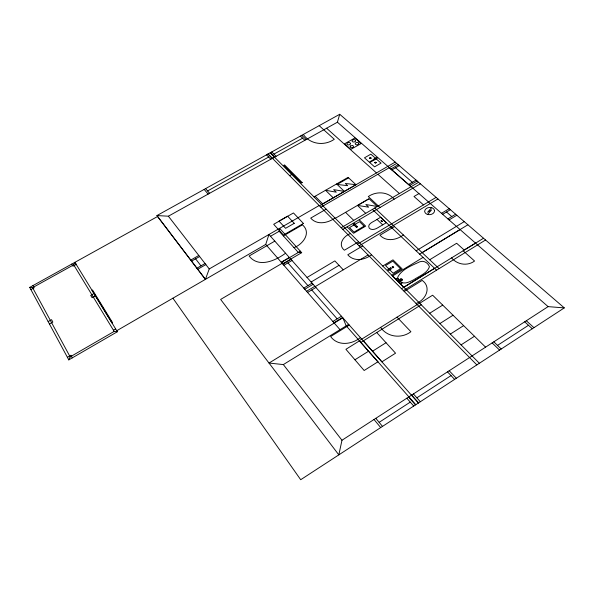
<?xml version="1.0" encoding="UTF-8"?>
<svg xmlns="http://www.w3.org/2000/svg" width="594" height="594" viewBox="0 0 594 594"><rect width="100%" height="100%" fill="white"/><g stroke="black" fill="none" stroke-linecap="round" stroke-linejoin="round"><path stroke-width="0.89" d="M298.329 252.45L279.18 231.259L279.603 228.348L301.685 252.665L283.286 263.476L282.016 262.021L298.329 252.45L301.685 252.665M172.906 298.195L300.705 479.722L564.3 307.892L548.106 306.63L341.973 440.258L338.825 454.87L220.634 299.428L282.165 263.298M319.171 205.517L209.244 268.941L205.413 279.373L156.92 215.577L168.377 216.201L337.414 122.208L339.723 114.278L564.3 307.892M116.751 330.724L265.726 244.438L268.941 234.496L418.399 403.007M68.793 359.89L70.159 356.89L114.167 331.407L117.367 331.734L74.911 262.325L73.678 264.835L32.588 287.644L29.7 287.392L68.793 359.89L117.367 331.734M427.554 214.538L431.578 209.868L427.621 212.229L431.63 207.581M379.15 422.341L410.261 402.116M416.869 397.817L451.039 375.608M497.52 345.396L528.474 325.274M461.078 344.869L474.472 336.256M450.356 334.08L463.632 325.616M439.887 323.552L453.044 315.228M354.93 359.771L368.547 351.232M429.677 313.276L442.716 305.093M372.527 351.217L386.033 342.731M360.402 337.615C351.863 344.587 337.808 346.436 330.628 336.553L349.265 325.059M416.075 303.46C425.601 300.037 431.972 287.496 422.223 280.398L404.224 291.491M359.281 340.666L419.579 303.118M419.706 303.244L432.625 295.196L485.588 347.163M360.84 342.426L421.228 304.774M434.593 268.302L403.764 287.273L392.552 275.987L423.062 257.38M401.485 288.714L483.516 238.246M415.8 404.7L346.213 325.854L342.827 317.805L269.03 363.053L283.345 364.582L348.641 324.354M403.378 290.629L485.55 240.006M398.106 281.341L400.846 278.972L401.752 278.913L402.413 279.574L402.123 280.249L398.522 281.764M332.878 321.488L341.439 316.238M333.969 322.742L342.545 317.486M400.274 283.524L401.566 282.729M400.779 284.029L402.071 283.234L397.141 278.289L395.849 279.076M396.361 279.588L397.668 278.816M429.707 259.749L456.652 243.265L464.196 250.015L475.564 243.139M419.646 254.143L467.901 224.792M422.141 252.628L460.046 229.559M391.84 275.208L402.175 268.911L392.983 259.845L382.736 266.053M416.134 250.817L464.241 221.629M449.064 219.936L456.838 215.243M447.876 218.896L455.643 214.219M306.549 291.275L314.872 286.286M315.191 286.65L368.072 254.952M403.356 234.949C396.688 240.08 386.226 242.092 379.974 235.209L394.475 226.574M307.566 292.448L315.904 287.451M371.569 254.819C364.761 260.046 353.957 262.073 347.78 254.781L362.704 245.894M441.491 213.305L449.213 208.672M442.656 214.33L450.386 209.689M311.1 282.031L339.04 265.332M303.779 288.097L312.08 283.138M304.789 289.263L313.105 284.288M376.975 219.394C374.666 221.443 366.654 223.478 369.193 228.103C371.421 230.472 375.089 229.403 377.524 227.925L386.3 222.713L380.561 217.278L376.982 219.394L382.699 224.851M357.41 244.171L436.115 197.379M359.11 245.886L437.941 198.96M307.046 277.465L334.868 260.9L343.258 269.825M358.613 241.78L344.379 250.237C337.295 244.483 343.748 235.892 350.445 233.568M418.948 193.577L414.003 196.503L423.485 204.893M282.922 264.174L291.03 259.407M342.783 229.388L420.352 183.791M283.88 265.273L291.996 260.499M408.561 184.482L416.06 180.093M409.645 185.432L417.151 181.029M281.229 262.229L289.323 257.477M298.233 252.346L300.297 251.136M341.156 227.74L418.599 182.284M334.964 217.991C327.985 223.069 317.055 225.468 310.699 218.117L326.173 209.147M335.298 218.325L369.008 198.7L377.331 206.504L365.859 204.522L368.644 207.165L357.477 205.42M358.085 205.197L368.57 199.079M293.993 247.653C302.94 244.334 311.724 232.789 302.435 224.829L283.36 235.885M285.551 253.23C275.579 260.618 258.613 268.362 249.109 256.014L274.814 241.119M67.404 357.306L70.924 355.271L72.32 357.84M391.892 169.891L399.272 165.622M321.629 204.529L355.969 184.719L348.099 177.354L314.033 196.889M319.453 205.814L395.196 162.103M270.508 236.271L279.18 231.259M320.864 207.232L396.71 163.409M390.859 168.993L398.232 164.724M113.439 330.212L115.652 328.928M196.918 268.191L205.041 263.521M197.735 269.268L205.866 264.59M191.55 261.13L199.614 256.519M348.619 177.844L337.117 184.437L347.676 185.677L345.329 183.457L355.969 184.719M190.748 260.075L198.804 255.472M94.008 293.525L90.696 295.404L92.077 297.676L95.396 295.79M48.151 321.606L51.544 319.683L52.836 322.052L49.428 323.982M93.369 297.208L95.508 295.998M289.634 175.668L291.728 174.495M29.7 287.392L157.603 216.476M207.588 190.941L268.659 157.039M273.931 154.113L302.613 138.187M30.881 289.582L34.162 287.756L32.974 285.58M272.483 158.331L274.532 157.195M156.92 215.577L339.723 114.278M395.589 167.753L412.31 182.284M446.525 212.006L451.759 216.558M337.414 122.208L548.106 306.63M389.3 167.694L411.018 186.709M376.173 158.85L381.044 163.127L374.569 166.847L369.735 162.541L377.339 158.234L376.537 157.529L373.916 159.029L374.717 159.734M326.603 128.222L376.499 172.951M377.91 174.272L399.391 193.533M463.134 250.787L474.569 261.033C467.419 266.342 457.157 264.716 451.618 257.87M319.178 125.661L334.296 139.293C324.413 146.109 310.402 144.565 303.304 134.459M394.178 199.176C387.771 191.491 376.24 191.06 368.287 196.562L379.989 207.514M526.329 320.753L533.947 327.68M524.688 321.814L532.291 328.757M301.737 135.328L306.237 139.545M300.371 136.085L304.863 140.31M374.777 208.004L439.092 268.629M399.821 280.903C403.601 285.291 409.756 281.756 413.803 279.707C419.223 276.002 427.19 273.389 429.455 266.743C428.185 263.045 423.819 260.135 419.876 261.754C411.954 265.511 401.581 269.186 397.594 277.472L399.331 280.405M372.408 209.4L436.575 270.181M336.605 183.947L344.386 191.402L333.657 189.635L336.286 192.189L325.564 190.28L333.234 197.839M357.454 205.398L365.711 213.328M493.822 341.825L501.247 348.997M492.144 342.909L499.561 350.096M359.184 219.795L365.674 226.128L353.579 233.279L347.171 226.856M345.56 212.34L353.69 220.344M271.762 151.938L276.113 156.296M399.799 280.301L400.222 280.724M315.139 196.258L322.75 203.891M270.374 152.71L274.71 157.076M270.181 152.814L479.358 363.261M268.139 153.943L476.856 364.894M267.894 154.076L272.223 158.457M266.506 154.856L270.827 159.237M449.198 370.753L456.355 378.259M397.037 317.159L410.899 331.727C401.507 338.914 387.399 337.295 380.583 327.398M447.482 371.866L454.625 379.388M376.73 332.521L395.559 353.192L381.927 361.82L363.342 340.867M413.424 393.941L420.352 401.73M411.664 395.084L418.584 402.881M408.59 397.074L415.496 404.9M287.942 262.882L307.93 285.617M311.739 289.946L337.162 318.859M406.831 398.218L413.721 406.051M265.726 244.438L340.013 329.67M205.591 188.61L209.593 193.288M204.15 189.404L208.145 194.089M375.816 418.317L382.506 426.395M374.02 419.483L380.702 427.576M168.377 216.201L209.244 268.941M283.345 364.582L341.973 440.258M195.589 258.821L200.98 265.852M157.566 216.491L205.413 279.373M74.911 262.325L76.203 264.419L72.988 266.201L71.711 264.1M73.678 264.835L114.167 331.407M32.588 287.644L70.159 356.89M434.6 210.595C434.414 215.444 425.638 216.246 424.613 211.501C424.844 206.682 433.531 205.888 434.6 210.595M402.116 279.952L400.816 279.002L402.116 279.952M358.754 143.637C358.256 144.951 355.917 145.322 355.242 144.008L355.234 143.548C355.739 142.233 358.063 141.869 358.746 143.169L358.754 143.637M350.319 146.005L350.074 146.933C350.75 148.248 353.088 147.876 353.586 146.555L352.799 145.389L350.319 146.005M355.591 140.852C355.086 142.159 352.769 142.53 352.094 141.231L352.086 140.771C352.591 139.471 354.9 139.093 355.583 140.392L355.591 140.852M350.438 143.755C349.933 145.062 347.609 145.441 346.941 144.134L346.933 143.674C347.445 142.374 349.762 141.988 350.438 143.295L350.438 143.755M393.302 267.278C391.981 268.577 392.396 265.845 393.302 267.278M393.688 267.307L392.649 267.931L391.899 267.181L392.931 266.55L393.688 267.307M357.113 226.752L356.155 226.7L357.113 226.752M357.477 226.774L356.482 227.361L355.791 226.685L356.786 226.099L357.477 226.774M376.262 162.667L375.326 163.202L374.666 162.615L375.594 162.088L376.262 162.667M371.094 158.108L370.166 158.635L369.513 158.056L370.441 157.529L371.094 158.108M375.92 162.659L375.007 162.63L375.92 162.659M370.76 158.093L369.854 158.071L370.76 158.093M377.888 361.82L364.152 370.508L345.923 349.287L359.422 340.889L377.888 361.82M400.49 268.703L393.109 273.195L385.513 265.577L392.834 261.145L400.49 268.703M390.6 267.842L387.667 269.624L388.573 270.537L391.513 268.755L390.6 267.842M382.388 221.302L381.779 221.659L380.865 220.797L381.474 220.433L382.388 221.302M364.092 226.158L354.017 232.106L349.502 227.591L359.526 221.688L364.092 226.158M354.321 223.493L353.118 224.198L355.041 226.106L356.252 225.401L354.321 223.493M303.415 223.47L283.42 235.053L273.693 224.302L293.466 212.942L303.415 223.47M112.593 322.683L112.043 322.995L92.018 290.325L92.553 290.028L112.593 322.683M294.253 223.307L285.595 228.311L279.002 221.117L287.593 216.179L294.253 223.307M375.683 158.39L369.238 162.08L364.471 157.826L370.879 154.173L375.683 158.39M302.183 182.596L301.418 183.034L283.776 165.318L284.526 164.894L302.183 182.596M361.159 143.533L350.816 149.384L344.579 143.8L354.856 138.008L361.159 143.533"/></g></svg>
